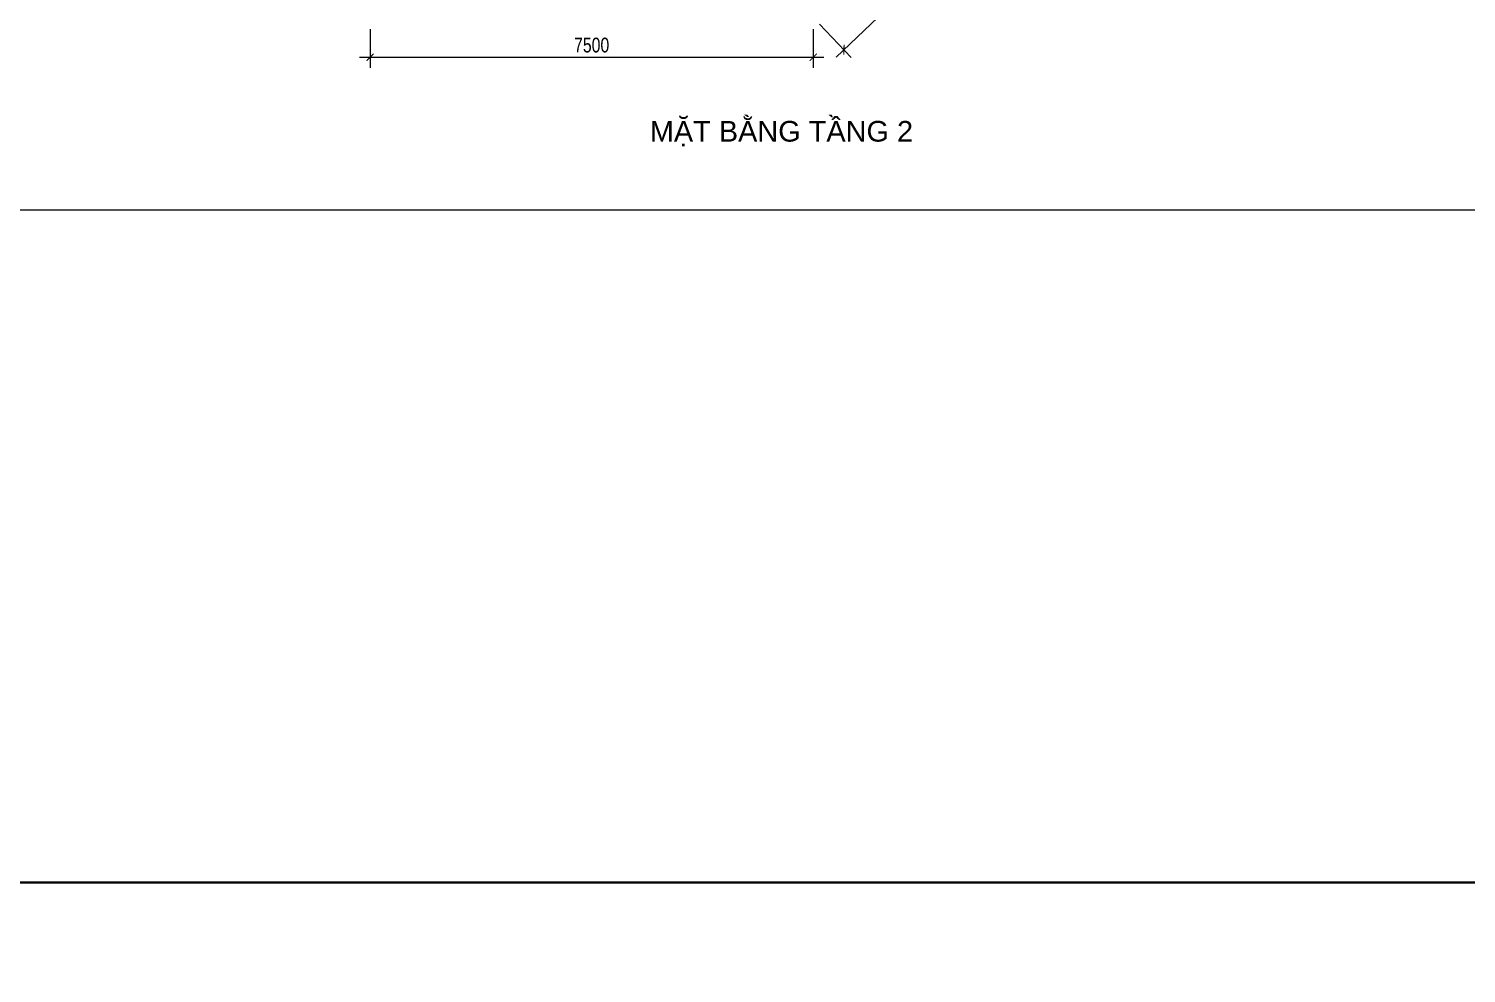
# Model space of a CAD drawing. Header units: millimetres. Extents: x 33748 to 451939, y -263262 to 62681.
# Drawn here: x 202333 to 226657, y -148372 to -132382 of the extents above; entities that cross this region are included whole.
import ezdxf
from ezdxf.enums import TextEntityAlignment as Align

# ---------------------------------------------------------------- set-up
doc = ezdxf.new("R2010")
doc.units = ezdxf.units.MM
doc.header["$PDMODE"] = 98
doc.layers.get('Defpoints').update_dxf_attribs({"color": 202, "lineweight": 13})
doc.layers.add('-CONCRETE', color=1, linetype='Continuous', lineweight=35)
doc.layers.add('-TEXT', color=7, linetype='Continuous', lineweight=15)
doc.layers.add('12. NET DIM', color=9, linetype='Continuous')
doc.styles.add('AVANH', font='', dxfattribs={"width": 0.8})
doc.styles.get("Standard").update_dxf_attribs({"font": 'arial.ttf'})
doc.styles.get('AVANH').set_extended_font_data('.VnAvantH')
doc.dimstyles.new('C_100A3', dxfattribs={"dimscale": 100, "dimtxt": 2.5, "dimasz": 1.2, "dimexe": 1.8, "dimexo": 0, "dimgap": 0.75, "dimtad": 1, "dimdec": 0, "dimzin": 0, "dimdsep": 46, "dimtxsty": 'AVANH', "dimblk": 'ARCHTICK', "dimcen": 0, "dimdle": 1.8, "dimclrd": 256, "dimclre": 256, "dimclrt": 7, "dimadec": 0, "dimazin": 0, "dimtfac": 0.0001, "dimtdec": 0, "dimtix": 1, "dimtmove": 2, "dimatfit": 3, "dimldrblk": 'ARCHTICK', "dimfxl": 1.8, "dimtolj": 1, "dimtzin": 0, "dimarcsym": 0})

# ---------------------------------------------------------------- blocks, each defined once
blk = doc.blocks.new('_ARCHTICK')
at = {"const_width": 0.15}
blk.add_lwpolyline([(-0.5, -0.5), (0.5, 0.5)], dxfattribs=at)
blk = doc.blocks.new('*D1522')
at = {"layer": '12. NET DIM', "lineweight": -2, "transparency": 16777216}
for p, q in [((208108, -132390), (208108, -133044)), ((215608, -132390), (215608, -133044)), ((207928, -132864), (215788, -132864))]:
    blk.add_line(p, q, dxfattribs=at)
at = {"layer": 'Defpoints', "color": 0, "transparency": 16777216}
for p in [(208108, -132390), (215608, -132390), (215608, -132864)]:
    blk.add_point(p, dxfattribs=at)
at = {"layer": '12. NET DIM', "lineweight": -2, "transparency": 16777216, "xscale": 120, "yscale": 120, "zscale": 120, "rotation": 180}
blk.add_blockref('_ARCHTICK', (208108, -132864), dxfattribs=at)
at = {"layer": '12. NET DIM', "lineweight": -2, "transparency": 16777216, "xscale": 120, "yscale": 120, "zscale": 120}
blk.add_blockref('_ARCHTICK', (215608, -132864), dxfattribs=at)
at = {"layer": '12. NET DIM', "color": 7, "transparency": 16777216, "insert": (211858, -132660), "char_height": 250, "attachment_point": 5, "style": 'AVANH'}
blk.add_mtext('\\A1;7500', dxfattribs=at)
blk = doc.blocks.new('*D1523')
at = {"layer": '12. NET DIM', "lineweight": -2, "transparency": 16777216}
for p, q in [((220948, -127309), (221487, -127874)), ((215996, -132862), (221493, -127619)), ((215712, -132304), (216251, -132868))]:
    blk.add_line(p, q, dxfattribs=at)
at = {"layer": 'Defpoints', "color": 0, "transparency": 16777216}
for p in [(220948, -127309), (221362, -127744), (215712, -132304)]:
    blk.add_point(p, dxfattribs=at)
at = {"layer": '12. NET DIM', "lineweight": -2, "transparency": 16777216, "xscale": 120, "yscale": 120, "zscale": 120}
for p, rotation in [((221362, -127744), 43.64806787994722), ((216127, -132738), 223.6480678799472)]:
    blk.add_blockref('_ARCHTICK', p, dxfattribs=dict(at, rotation=rotation))
at = {"layer": '12. NET DIM', "color": 7, "transparency": 16777216, "insert": (218603, -130093), "char_height": 250, "attachment_point": 5, "rotation": 43.6481, "style": 'AVANH'}
blk.add_mtext('\\A1;7236', dxfattribs=at)

msp = doc.modelspace()

# ---------------------------------------------------------------- linework, layer by layer
at = {"layer": '-CONCRETE', "color": 1}
for points in [[(123413.8, -94455), (451939.1, -94455), (451939.1, -146833.8), (123413.8, -146833.8)], [(123413.8, -146833.8), (451939.1, -146833.8), (451939.1, -205047.7), (123413.8, -205047.7)]]:
    msp.add_lwpolyline(points, close=True, dxfattribs=at)
at = {"layer": 'Defpoints'}
msp.add_lwpolyline([(226907.2, -135447.2), (226907.2, -102183.2), (179867.2, -102183.2), (179867.2, -135447.2)], close=True, dxfattribs=at)

# ---------------------------------------------------------------- texts
at = {"layer": '-TEXT', "color": 4}
msp.add_text('MẶT BẰNG TẦNG 2', height=350, dxfattribs=at).set_placement((215069.4, -134292.8), align=Align.CENTER)

# ---------------------------------------------------------------- dimensions: what is measured, and where the dimension line sits
at = {"layer": '12. NET DIM'}
dim = msp.add_aligned_dim(p1=(215712.4, -132303.8), p2=(220948.3, -127309.4), distance=-600, dimstyle='C_100A3', dxfattribs=at)
dim.commit()
dim.dimension.update_dxf_attribs({"geometry": '*D1523', "text_midpoint": (218603.5, -130092.9)})
dim = msp.add_linear_dim(base=(215607.8, -132864), p1=(208107.8, -132390), p2=(215607.8, -132390), dimstyle='C_100A3', dxfattribs=at)
dim.commit()
dim.dimension.update_dxf_attribs({"geometry": '*D1522', "text_midpoint": (211857.8, -132659.7)})

doc.saveas('drawing.dxf')
